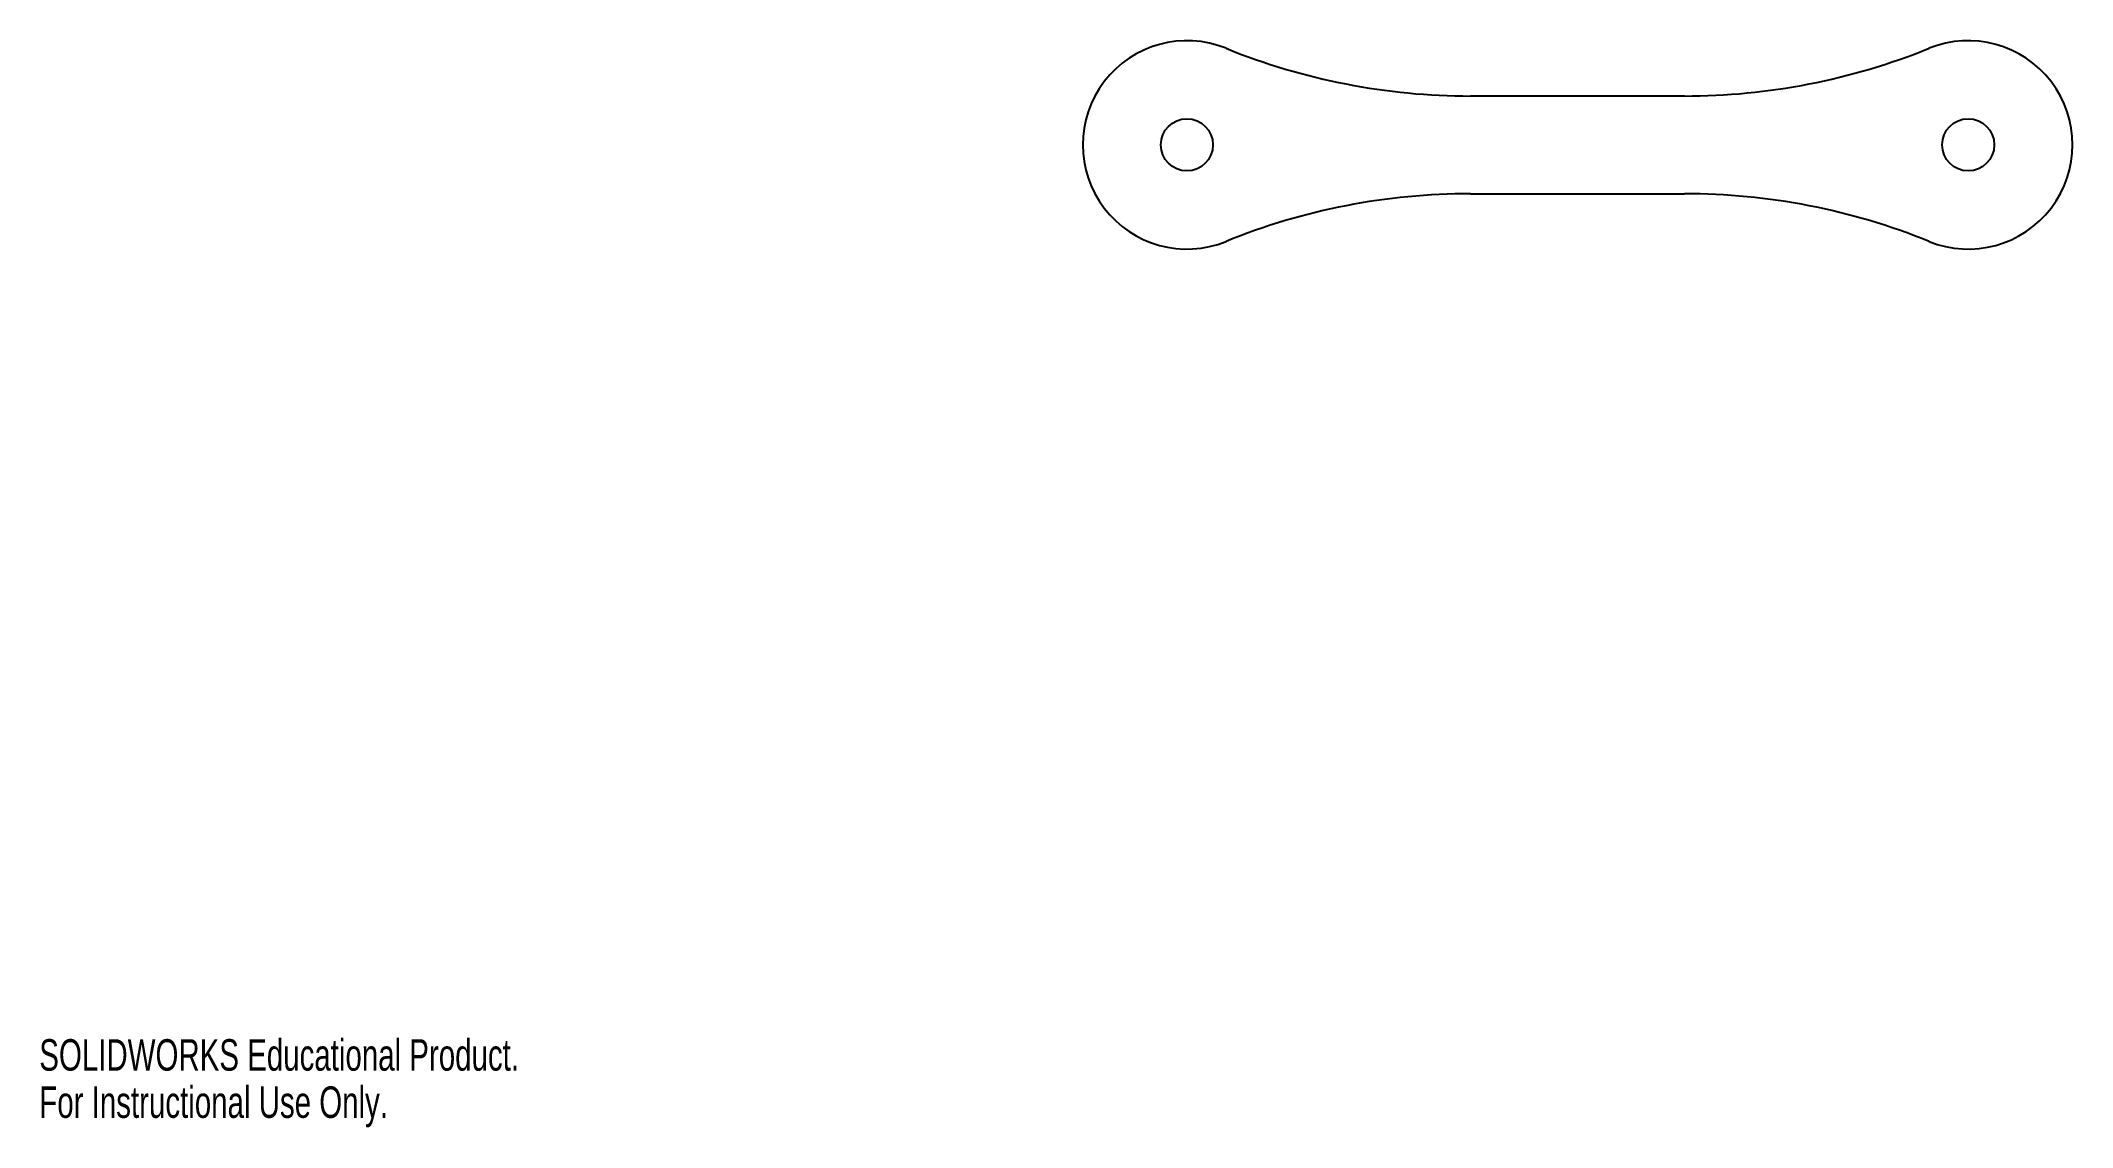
# Model space of a CAD drawing. Header units: millimetres. Extents: x 0 to 312, y 0 to 167.
import ezdxf

# ---------------------------------------------------------------- set-up
doc = ezdxf.new("R2010")
doc.units = ezdxf.units.MM
doc.styles.add('SLDTEXTSTYLE0', font='TXT', dxfattribs={"width": 0.7})

msp = doc.modelspace()

# ---------------------------------------------------------------- linework, layer by layer
at = {"color": 7, "linetype": 'Continuous', "lineweight": 25}
for p, q in [((252.67, 158.31), (219.84, 158.31)), ((219.84, 143.31), (252.67, 143.31))]:
    msp.add_line(p, q, dxfattribs=at)
for centre in [(176.26, 150.81), (296.26, 150.81)]:
    msp.add_circle(centre, 4, dxfattribs=at)
for centre, radius, start, end in [((176.26, 150.81), 16, 67.9298, 292.0702), ((219.84, 258.31), 100, 247.9298, 270), ((252.67, 258.31), 100, 270, 292.0702), ((296.26, 150.81), 16, 247.9298, 112.0702), ((219.84, 43.31), 100, 90, 112.0702), ((252.67, 43.31), 100, 67.9298, 90)]:
    msp.add_arc(centre, radius, start, end, dxfattribs=at)

# ---------------------------------------------------------------- texts
at = {"color": 7, "linetype": 'Continuous', "char_height": 4.8336, "attachment_point": 1, "style": 'SLDTEXTSTYLE0'}
for s, insert in [('SOLIDWORKS Educational Product.', (0, 13.48)), ('For Instructional Use Only.', (0, 6.23))]:
    msp.add_mtext(s, dxfattribs=dict(at, insert=insert))

doc.saveas('drawing.dxf')
